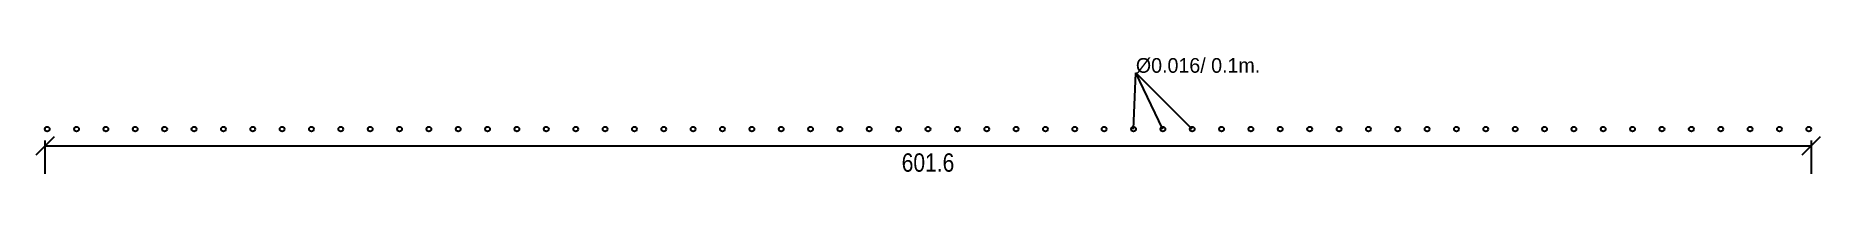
# Model space of a CAD drawing. Header units: metres. Extents: x 2.17 to 8.25, y 0.95 to 1.35.
import ezdxf

# ---------------------------------------------------------------- set-up
doc = ezdxf.new("R2010")
doc.units = ezdxf.units.M
doc.styles.add('OpenSansCondensed-Light', font='OpenSansCondensed-Light.ttf')
doc.dimstyles.new('EZ_M_25_H25_CM', dxfattribs={"dimtxt": 0.0625, "dimasz": 0.0625, "dimexe": 0.09375, "dimexo": 0.03125, "dimgap": 0.025, "dimtad": 1, "dimlfac": 100, "dimzin": 12, "dimdsep": 46, "dimtxsty": 'OpenSansCondensed-Light', "dimtsz": 0.03125, "dimcen": 2.5, "dimazin": 3, "dimtfac": 0.5, "dimtmove": 2, "dimatfit": 3})

# ---------------------------------------------------------------- blocks, each defined once
blk = doc.blocks.new('_OBLIQUE')
at = {"color": 0, "linetype": 'BYBLOCK'}
blk.add_line((-0.5, -0.5), (0.5, 0.5), dxfattribs=at)
blk = doc.blocks.new('*D2')
for p, q in [((2.2, 1.06875), (2.2, 0.95625)), ((8.216, 1.05), (2.2, 1.05)), ((8.216, 1.06875), (8.216, 0.95625))]:
    blk.add_line(p, q)
at = {"layer": 'Defpoints'}
for p in [(2.2, 1.1), (8.216, 1.1), (8.216, 1.05)]:
    blk.add_point(p, dxfattribs=at)
at = {"xscale": 0.0625, "yscale": 0.0625, "rotation": 180}
for p in [(2.2, 1.05), (8.216, 1.05)]:
    blk.add_blockref('_OBLIQUE', p, dxfattribs=at)
at = {"insert": (5.208, 0.99375), "char_height": 0.0625, "attachment_point": 5, "style": 'OpenSansCondensed-Light'}
blk.add_mtext('601.6', dxfattribs=at)

msp = doc.modelspace()

# ---------------------------------------------------------------- linework, layer by layer
for p in [(5.908, 1.108), (6.108, 1.108), (6.008, 1.108)]:
    msp.add_line(p, (5.916, 1.3))
for centre in [(2.208, 1.108), (2.308, 1.108), (2.408, 1.108), (2.508, 1.108), (2.608, 1.108), (2.708, 1.108), (2.808, 1.108), (2.908, 1.108), (3.008, 1.108), (3.108, 1.108), (3.208, 1.108), (3.308, 1.108), (3.408, 1.108), (3.508, 1.108), (3.608, 1.108), (3.708, 1.108), (3.808, 1.108), (3.908, 1.108), (4.008, 1.108), (4.108, 1.108), (4.208, 1.108), (4.308, 1.108), (4.408, 1.108), (4.508, 1.108), (4.608, 1.108), (4.708, 1.108), (4.808, 1.108), (4.908, 1.108), (5.008, 1.108), (5.108, 1.108), (5.208, 1.108), (5.308, 1.108), (5.408, 1.108), (5.508, 1.108), (5.608, 1.108), (5.708, 1.108), (5.808, 1.108), (5.908, 1.108), (6.008, 1.108), (6.108, 1.108), (6.208, 1.108), (6.308, 1.108), (6.408, 1.108), (6.508, 1.108), (6.608, 1.108), (6.708, 1.108), (6.808, 1.108), (6.908, 1.108), (7.008, 1.108), (7.108, 1.108), (7.208, 1.108), (7.308, 1.108), (7.408, 1.108), (7.508, 1.108), (7.608, 1.108), (7.708, 1.108), (7.808, 1.108), (7.908, 1.108), (8.008, 1.108), (8.108, 1.108), (8.208, 1.108)]:
    msp.add_circle(centre, 0.008)

# ---------------------------------------------------------------- texts
msp.add_text('Ø0.016/ 0.1m.', height=0.05).set_placement((5.916, 1.3))

# ---------------------------------------------------------------- dimensions: what is measured, and where the dimension line sits
dim = msp.add_linear_dim(base=(8.216, 1.05), p1=(8.216, 1.1), p2=(2.2, 1.1), angle=180, dimstyle='EZ_M_25_H25_CM')
dim.commit()
dim.dimension.update_dxf_attribs({"geometry": '*D2', "text_midpoint": (5.208, 0.99375)})

doc.saveas('drawing.dxf')
